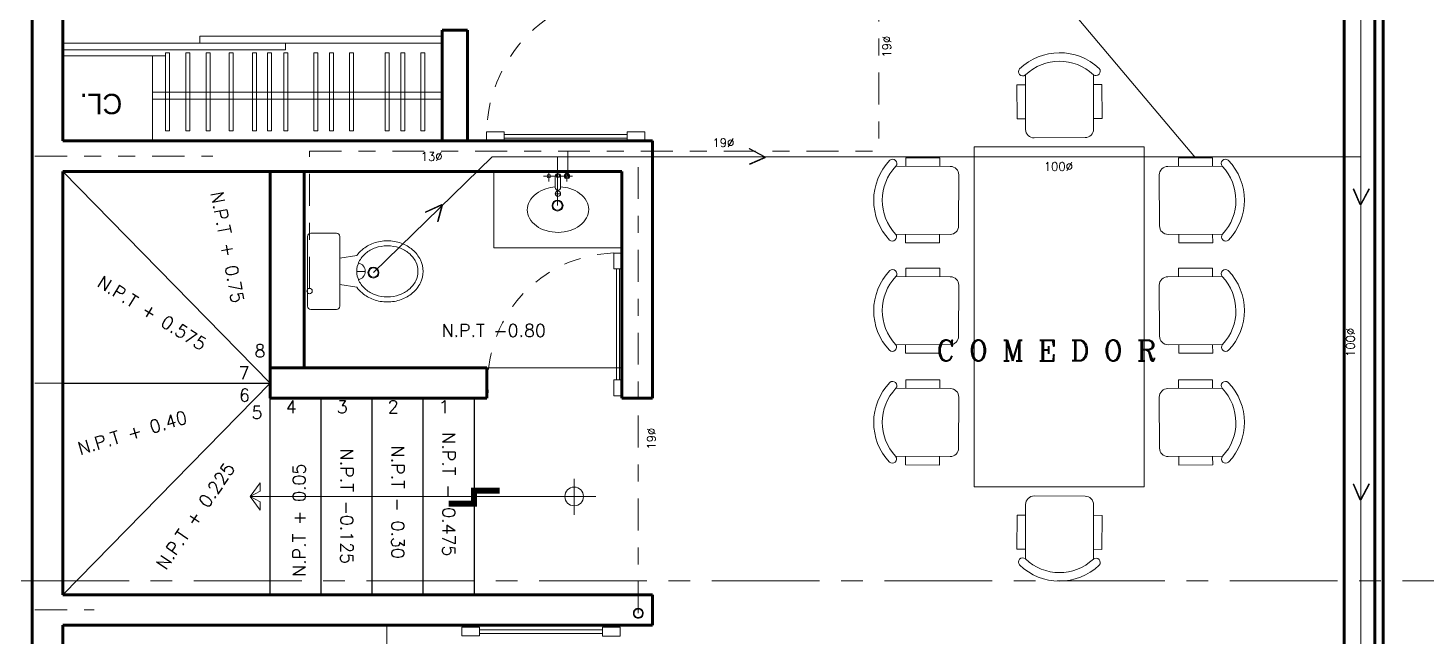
# Model space of a CAD drawing. Extents: x -111 to 1137, y -130 to 54.
# Drawn here: x 550.32 to 558.55, y -25.12 to -21.55 of the extents above; entities that cross this region are included whole.
import ezdxf

# ---------------------------------------------------------------- set-up
doc = ezdxf.new("R2010")
doc.units = 0
for name, pattern in [('CENTER2', [1.125, 0.75, -0.125, 0.125, -0.125]), ('CENTRO', [50.8, 31.75, -6.35, 6.35, -6.35]), ('DASHED', [19.05, 12.7, -6.35]), ('DASHED2', [0.375, 0.25, -0.125]), ('DIVIDE2', [15.875, 6.35, -3.175, 0, -3.175, 0, -3.175])]:
    doc.linetypes.add(name, pattern=pattern)
doc.layers.get('0').update_dxf_attribs({"lineweight": 0})
for name, color, linetype, lineweight in [('EJES', 51, 'DIVIDE2', 0), ('HID', 20, 'Continuous', 0), ('MBA', 130, 'Continuous', 9), ('Mobiliario', 1, 'Continuous', 13), ('MUEBLES', 1, 'Continuous', 9), ('muros', 5, 'Continuous', 60), ('MUROS BAJOS', 42, 'Continuous', 18), ('PUERTAS', 1, 'Continuous', 9), ('SAN', 142, 'Continuous', 0)]:
    doc.layers.add(name, color=color, linetype=linetype, lineweight=lineweight)
for name, color, linetype in [('Escaleras', 17, 'Continuous'), ('In-TextHi', 7, 'Continuous'), ('NV', 230, 'Continuous'), ('TEXTO', 164, 'Continuous')]:
    doc.layers.add(name, color=color, linetype=linetype)
doc.styles.add('80', font='ROMANS.shx', dxfattribs={"height": 0.15})
doc.styles.add('COMPLEX', font='complex.shx', dxfattribs={"height": 0.25})
doc.styles.add('MANOTEX3', font='MANOTEX3.shx')

# ---------------------------------------------------------------- blocks, each defined once
blk = doc.blocks.new('A$C1D5E4422')
at = {"color": 142}
for centre, radius in [((0.0324, 0.0324), 0.0324), ((0.032, 0.0324), 0.0276)]:
    blk.add_circle(centre, radius, dxfattribs=at)
blk = doc.blocks.new('A$C7D8B5F41')
at = {"color": 142, "linetype": 'DASHED'}
for p, q in [((0.0012, 0.0648), (0, 0.0626)), ((0.062, 0.0283), (0, 0.0626)), ((0.0632, 0.0305), (0.0012, 0.0648)), ((0.062, 0.0283), (0, 0.0023)), ((0, 0.0023), (0.001, 0)), ((0.063, 0.026), (0.001, 0)), ((0.0632, 0.0305), (0.063, 0.026))]:
    blk.add_line(p, q, dxfattribs=at)

msp = doc.modelspace()

# ---------------------------------------------------------------- linework, layer by layer
at = {"color": 253}
for p, q in [((553.0215, -23.5445), (553.8165, -23.5445)), ((552.434, -25.9595), (552.434, -25.0595))]:
    msp.add_line(p, q, dxfattribs=at)
at = {"color": 253, "linetype": 'CENTRO', "ltscale": 0.02}
msp.add_line((549.2652, -24.7977), (559.2275, -24.7977), dxfattribs=at)
at = {"color": 142}
for centre, radius in [((553.4377, -22.5906), 0.0324), ((553.4373, -22.5906), 0.0276)]:
    msp.add_circle(centre, radius, dxfattribs=at)
at = {"layer": 'EJES', "color": 253, "ltscale": 0.03}
for p, q in [((547.5997, -22.2995), (551.4088, -22.2995)), ((547.5997, -23.6345), (550.7115, -23.6345)), ((547.5997, -24.9695), (550.7115, -24.9695))]:
    msp.add_line(p, q, dxfattribs=at)
at = {"layer": 'Escaleras', "color": 253}
for p, q in [((550.5265, -22.3895), (551.7465, -23.6345)), ((551.7465, -23.5595), (551.7465, -22.3895)), ((550.5265, -24.8795), (551.7465, -23.6345)), ((550.5265, -23.6346), (551.7439, -23.6354)), ((551.7465, -24.8795), (551.7465, -23.7095)), ((552.0465, -24.8795), (552.0465, -23.7245)), ((552.3465, -24.8795), (552.3465, -23.7245)), ((552.6465, -24.8795), (552.6465, -23.7245)), ((552.9465, -23.7245), (552.9465, -24.8795))]:
    msp.add_line(p, q, dxfattribs=at)
at = {"layer": 'HID', "linetype": 'CENTER2', "ltscale": 0.25}
for p, q in [((555.3284, -20.8339), (555.3284, -22.2708)), ((551.9786, -22.27), (555.3284, -22.27)), ((551.9786, -23.0801), (551.9786, -22.27)), ((553.913, -24.989), (553.913, -22.27))]:
    msp.add_line(p, q, dxfattribs=at)
at = {"layer": 'HID', "ltscale": 0.25}
msp.add_line((553.4978, -22.27), (553.4978, -22.4177), dxfattribs=at)
at = {"layer": 'HID', "color": 130, "ltscale": 0.25}
for centre in [(553.4935, -22.4177), (551.9786, -23.0934)]:
    msp.add_circle(centre, 0.0159, dxfattribs=at)
at = {"layer": 'HID', "linetype": 'CENTER2', "ltscale": 0.25}
for radius in [0.0288, 0.0271, 0.0253]:
    msp.add_circle((553.913, -24.989), radius, dxfattribs=at)
at = {"layer": 'MBA', "color": 253}
for p, q in [((553.0627, -22.8388), (553.0627, -22.3895)), ((553.3556, -22.4177), (553.5249, -22.4177)), ((553.3869, -22.4491), (553.3869, -22.3958)), ((553.4245, -22.4852), (553.4245, -22.4177)), ((553.4559, -22.4852), (553.4559, -22.4177)), ((553.4935, -22.4491), (553.4935, -22.3958)), ((553.4245, -22.5212), (553.4559, -22.5212)), ((551.9663, -22.7727), (551.9663, -23.1827)), ((551.9863, -22.7527), (552.1363, -22.7527)), ((552.1563, -22.7727), (552.1563, -23.1827)), ((553.0638, -22.8388), (553.8165, -22.8388)), ((552.1563, -22.8999), (552.2563, -22.8853)), ((552.2563, -22.9777), (552.3063, -22.9777)), ((552.1563, -23.0555), (552.2563, -23.0701)), ((551.9863, -23.2027), (552.1363, -23.2027))]:
    msp.add_line(p, q, dxfattribs=at)
for centre, radius in [((553.3869, -22.4177, 0), 0.0104), ((553.4402, -22.4177, 0), 0.0104), ((553.4935, -22.4177, 0), 0.0104), ((553.4402, -22.5212, 0), 0.0157)]:
    msp.add_circle(centre, radius, dxfattribs=at)
for centre, radius, start, end in [((553.4402, -22.4177, 0), 0.0157, 0.00094, 179.99906), ((553.3988, -22.6368, 0), 0.1447, 126.89632, 151.16116), ((553.4244, -22.6709, 0), 0.1875, 107.45187, 126.89632), ((553.4414, -22.725, 0), 0.2441, 93.96776, 107.45187), ((553.4402, -22.4852, 0), 0.0157, 180, 360), ((553.4414, -22.725, 0), 0.2441, 73.4139, 86.60553), ((553.4576, -22.6707, 0), 0.1875, 53.96944, 73.4139), ((553.4828, -22.6361, 0), 0.1447, 29.70461, 53.96944), ((553.3597, -22.6152, 0), 0.1001, 151.16116, 180.43288), ((553.3597, -22.6152, 0), 0.1001, 180.43288, 209.70461), ((553.5215, -22.614, 0), 0.1001, 0.43288, 29.70461), ((553.5215, -22.614, 0), 0.1001, 331.16116, 0.43288), ((553.3985, -22.5932, 0), 0.1447, 209.70461, 233.96944), ((553.4824, -22.5925, 0), 0.1447, 306.89632, 331.16116), ((551.9863, -22.7727), 0.02, 90, 180), ((552.1363, -22.7727), 0.02, 0, 90), ((553.4236, -22.5586, 0), 0.1875, 233.96944, 253.4139), ((553.4398, -22.5043, 0), 0.2441, 253.4139, 270.43288), ((553.4398, -22.5043, 0), 0.2441, 270.43288, 287.45187), ((553.4568, -22.5583, 0), 0.1875, 287.45187, 306.89632), ((552.4079, -22.9905), 0.1846, 130.60129, 145.23633), ((552.4251, -23.0106), 0.211, 109.54691, 130.60129), ((552.4253, -23.0111), 0.1816, 109.04355, 129.80557), ((552.4363, -23.0421), 0.2444, 90, 109.54691), ((552.4363, -23.0431), 0.2154, 90, 109.04355), ((552.4363, -23.0421), 0.2444, 70.45309, 90), ((552.4363, -23.0431), 0.2154, 70.95645, 90), ((552.4474, -23.0111), 0.1816, 50.19443, 70.95645), ((552.4475, -23.0106), 0.211, 49.39871, 70.45309), ((552.4647, -22.9905), 0.1846, 25.79212, 49.39871), ((552.3821, -22.9777), 0.1258, 153.57004, 180), ((552.2563, -22.9777), 0.05, 281.46638, 78.53352), ((552.4083, -22.9907), 0.155, 129.80557, 153.57004), ((552.4644, -22.9907), 0.155, 26.42996, 50.19443), ((552.4906, -22.9777), 0.1258, 0, 26.42996), ((552.4913, -22.9777), 0.155, 0, 25.79212), ((552.3821, -22.9777), 0.1258, 180, 206.42996), ((552.4083, -22.9647), 0.155, 206.42996, 230.19443), ((552.4644, -22.9647), 0.155, 309.80557, 333.57004), ((552.4906, -22.9777), 0.1258, 333.57004, 0), ((552.4913, -22.9777), 0.155, 334.20788, 0), ((552.4079, -22.9649), 0.1846, 214.76367, 229.39871), ((552.4251, -22.9448), 0.211, 229.39871, 250.45309), ((552.4253, -22.9443), 0.1816, 230.19443, 250.95645), ((552.4363, -22.9123), 0.2154, 250.95645, 270), ((552.4363, -22.9123), 0.2154, 270, 289.04355), ((552.4474, -22.9443), 0.1816, 289.04355, 309.80557), ((552.4475, -22.9448), 0.211, 289.54691, 310.60129), ((552.4647, -22.9649), 0.1846, 310.60129, 334.20788), ((551.9863, -23.1827), 0.02, 180, 270), ((552.1363, -23.1827), 0.02, 270, 0), ((552.4363, -22.9133), 0.2444, 250.45309, 270), ((552.4363, -22.9133), 0.2444, 270, 289.54691)]:
    msp.add_arc(centre, radius, start, end, dxfattribs=at)
at = {"layer": 'Mobiliario', "color": 253}
for p, q in [((552.7585, -21.6349), (550.5265, -21.6349)), ((552.7585, -21.5949), (551.3335, -21.5949)), ((551.3335, -21.5949), (551.3335, -21.6349)), ((551.8372, -21.6749), (550.5265, -21.6749)), ((551.1317, -21.7092), (550.5265, -21.7092)), ((551.0552, -22.2095), (551.0552, -21.7092)), ((551.8372, -21.6374), (551.8372, -21.6749)), ((556.1912, -21.8803), (556.1412, -21.8805)), ((556.142, -22.0805), (556.1412, -21.8805)), ((556.1922, -22.1428), (556.1909, -21.8227)), ((556.5909, -21.8211), (556.5922, -22.1411)), ((556.5912, -21.8787), (556.6412, -21.8785)), ((556.642, -22.0785), (556.6412, -21.8785)), ((551.0552, -21.9243), (552.7585, -21.9243)), ((551.0552, -21.9643), (552.7585, -21.9643)), ((556.192, -22.0803), (556.142, -22.0805)), ((556.592, -22.0787), (556.642, -22.0785)), ((556.5424, -22.1913), (556.2424, -22.1926)), ((555.7492, -22.3604), (555.4291, -22.3591)), ((555.4867, -22.3593), (555.4869, -22.3093)), ((555.6869, -22.3101), (555.4869, -22.3093)), ((555.6867, -22.3601), (555.6869, -22.3101)), ((557.0288, -22.3604), (557.3489, -22.3591)), ((557.0911, -22.3101), (557.2911, -22.3093)), ((557.0913, -22.3601), (557.0911, -22.3101)), ((557.2913, -22.3593), (557.2911, -22.3093)), ((555.7977, -22.7106), (555.799, -22.4106)), ((556.9802, -22.7106), (556.979, -22.4106)), ((555.4275, -22.7591), (555.7475, -22.7604)), ((555.4851, -22.7593), (555.4849, -22.8093)), ((555.6851, -22.7601), (555.6849, -22.8101)), ((557.3505, -22.7591), (557.0304, -22.7604)), ((557.0929, -22.7601), (557.0931, -22.8101)), ((557.2929, -22.7593), (557.2931, -22.8093)), ((555.6849, -22.8101), (555.4849, -22.8093)), ((557.0931, -22.8101), (557.2931, -22.8093)), ((555.7492, -23.0092), (555.4291, -23.0079)), ((555.4867, -23.0081), (555.4869, -22.9581)), ((555.6869, -22.9589), (555.4869, -22.9581)), ((555.6867, -23.0089), (555.6869, -22.9589)), ((557.0288, -23.0092), (557.3489, -23.0079)), ((557.0911, -22.9589), (557.2911, -22.9581)), ((557.0913, -23.0089), (557.0911, -22.9589)), ((557.2913, -23.0081), (557.2911, -22.9581)), ((555.7977, -23.3594), (555.799, -23.0594)), ((556.9802, -23.3594), (556.979, -23.0594)), ((555.4275, -23.4079), (555.7475, -23.4091)), ((555.4851, -23.4081), (555.4849, -23.4581)), ((555.6851, -23.4089), (555.6849, -23.4589)), ((557.3505, -23.4079), (557.0304, -23.4091)), ((557.0929, -23.4089), (557.0931, -23.4589)), ((557.2929, -23.4081), (557.2931, -23.4581)), ((555.6849, -23.4589), (555.4849, -23.4581)), ((557.0931, -23.4589), (557.2931, -23.4581)), ((555.7492, -23.6671), (555.4291, -23.6658)), ((555.4867, -23.666), (555.4869, -23.616)), ((555.6869, -23.6168), (555.4869, -23.616)), ((555.6867, -23.6668), (555.6869, -23.6168)), ((557.0288, -23.6671), (557.3489, -23.6658)), ((557.0911, -23.6168), (557.2911, -23.616)), ((557.0913, -23.6668), (557.0911, -23.6168)), ((557.2913, -23.666), (557.2911, -23.616)), ((555.7977, -24.0173), (555.799, -23.7173)), ((556.9802, -24.0173), (556.979, -23.7173)), ((555.4275, -24.0658), (555.7475, -24.0671)), ((555.4851, -24.066), (555.4849, -24.116)), ((555.6851, -24.0668), (555.6849, -24.1168)), ((557.3505, -24.0658), (557.0304, -24.0671)), ((557.0929, -24.0668), (557.0931, -24.1168)), ((557.2929, -24.066), (557.2931, -24.116)), ((555.6849, -24.1168), (555.4849, -24.116)), ((557.0931, -24.1168), (557.2931, -24.116)), ((556.1922, -24.3487), (556.1909, -24.6688)), ((556.5424, -24.3002), (556.2424, -24.2989)), ((556.5909, -24.6704), (556.5922, -24.3504)), ((556.142, -24.411), (556.1412, -24.611)), ((556.192, -24.4112), (556.142, -24.411)), ((556.592, -24.4128), (556.642, -24.413)), ((556.642, -24.413), (556.6412, -24.613)), ((556.1912, -24.6112), (556.1412, -24.611)), ((556.5912, -24.6128), (556.6412, -24.613))]:
    msp.add_line(p, q, dxfattribs=at)
for points in [[(551.1317, -22.1517), (551.155, -22.1517), (551.155, -21.6917), (551.1317, -21.6917)], [(551.2498, -22.1517), (551.2731, -22.1517), (551.2731, -21.6917), (551.2498, -21.6917)], [(551.3711, -22.1517), (551.3944, -22.1517), (551.3944, -21.6917), (551.3711, -21.6917)], [(551.5052, -22.1517), (551.5285, -22.1517), (551.5285, -21.6917), (551.5052, -21.6917)], [(551.6425, -22.1517), (551.6657, -22.1517), (551.6657, -21.6917), (551.6425, -21.6917)], [(551.7318, -22.1517), (551.7551, -22.1517), (551.7551, -21.6917), (551.7318, -21.6917)], [(551.8276, -22.1517), (551.8509, -22.1517), (551.8509, -21.6917), (551.8276, -21.6917)], [(552.0032, -22.1517), (552.0264, -22.1517), (552.0264, -21.6917), (552.0032, -21.6917)], [(552.0957, -22.1517), (552.119, -22.1517), (552.119, -21.6917), (552.0957, -21.6917)], [(552.2138, -22.1517), (552.2371, -22.1517), (552.2371, -21.6917), (552.2138, -21.6917)], [(552.4231, -22.1517), (552.4463, -22.1517), (552.4463, -21.6917), (552.4231, -21.6917)], [(552.5156, -22.1517), (552.5389, -22.1517), (552.5389, -21.6917), (552.5156, -21.6917)], [(552.6337, -22.1517), (552.657, -22.1517), (552.657, -21.6917), (552.6337, -21.6917)]]:
    msp.add_lwpolyline(points, close=True, dxfattribs=at)
for centre, radius, start, end in [((556.3918, -22.0322), 0.3402, 46.67044, 133.79169), ((556.1752, -21.8032), 0.0251, 138.5728, 309.01058), ((556.3918, -22.0322), 0.2902, 46.67044, 133.79169), ((556.6066, -21.8014), 0.0251, 231.45155, 41.88933), ((556.2422, -22.1426), 0.05, 180.23106, 270.23106), ((556.5422, -22.1413), 0.05, 270.23106, 0.23106), ((555.6386, -22.5599), 0.3402, 136.20831, 223.32956), ((555.6386, -22.5599), 0.2902, 136.20831, 223.32956), ((555.4096, -22.3433), 0.0251, 320.98942, 131.4272), ((555.749, -22.4104), 0.05, 359.76894, 89.76894), ((557.029, -22.4104), 0.05, 90.23106, 180.23106), ((557.3684, -22.3433), 0.0251, 48.5728, 219.01058), ((557.1394, -22.5599), 0.2902, 316.67044, 43.79169), ((557.1394, -22.5599), 0.3402, 316.67044, 43.79169), ((555.4078, -22.7747), 0.0251, 228.11067, 38.54845), ((555.7477, -22.7104), 0.05, 269.76894, 359.76894), ((557.0302, -22.7104), 0.05, 180.23106, 270.23106), ((557.3701, -22.7747), 0.0251, 141.45155, 311.88933), ((555.6386, -23.2087), 0.3402, 136.20831, 223.32956), ((555.6386, -23.2087), 0.2902, 136.20831, 223.32956), ((555.4096, -22.9921), 0.0251, 320.98942, 131.4272), ((555.749, -23.0592), 0.05, 359.76894, 89.76894), ((557.029, -23.0592), 0.05, 90.23106, 180.23106), ((557.3684, -22.9921), 0.0251, 48.5728, 219.01058), ((557.1394, -23.2087), 0.2902, 316.67044, 43.79169), ((557.1394, -23.2087), 0.3402, 316.67044, 43.79169), ((555.7477, -23.3591), 0.05, 269.76894, 359.76894), ((557.0302, -23.3591), 0.05, 180.23106, 270.23106), ((555.4078, -23.4235), 0.0251, 228.11067, 38.54845), ((557.3701, -23.4235), 0.0251, 141.45155, 311.88933), ((555.6386, -23.8666), 0.3402, 136.20831, 223.32956), ((555.6386, -23.8666), 0.2902, 136.20831, 223.32956), ((555.4096, -23.65), 0.0251, 320.98942, 131.4272), ((555.749, -23.7171), 0.05, 359.76894, 89.76894), ((557.029, -23.7171), 0.05, 90.23106, 180.23106), ((557.3684, -23.65), 0.0251, 48.5728, 219.01058), ((557.1394, -23.8666), 0.2902, 316.67044, 43.79169), ((557.1394, -23.8666), 0.3402, 316.67044, 43.79169), ((555.7477, -24.0171), 0.05, 269.76894, 359.76894), ((557.0302, -24.0171), 0.05, 180.23106, 270.23106), ((555.4078, -24.0814), 0.0251, 228.11067, 38.54845), ((557.3701, -24.0814), 0.0251, 141.45155, 311.88933), ((556.2422, -24.3489), 0.05, 89.76894, 179.76894), ((556.5422, -24.3502), 0.05, 359.76894, 89.76894), ((556.1752, -24.6883), 0.0251, 50.98942, 221.4272), ((556.3918, -24.4593), 0.2902, 226.20831, 313.32956), ((556.6066, -24.6901), 0.0251, 318.11067, 128.54845), ((556.3918, -24.4593), 0.3402, 226.20831, 313.32956)]:
    msp.add_arc(centre, radius, start, end, dxfattribs=at)
at = {"layer": 'MUEBLES', "color": 253}
msp.add_lwpolyline([(555.889, -24.2458), (556.889, -24.2458), (556.889, -22.2458), (555.889, -22.2458)], close=True, dxfattribs=at)
at = {"layer": 'muros', "color": 253}
for p, q in [((550.3465, -15.8477), (550.3465, -30.7977)), ((558.2465, -30.7977), (558.2465, -15.8477)), ((558.2965, -30.7977), (558.2965, -15.7977)), ((558.0665, -28.7177), (558.0665, -17.9589)), ((550.5265, -18.6737), (550.5265, -22.2095)), ((552.7585, -21.5595), (552.7585, -22.2095)), ((552.9085, -21.5595), (552.7585, -21.5595)), ((552.9085, -21.5595), (552.9085, -22.2095)), ((553.9965, -22.2095), (550.5265, -22.2095)), ((553.9965, -22.2095), (553.9965, -23.7245)), ((550.5265, -22.3895), (550.5265, -24.8795)), ((553.8165, -22.3895), (550.5265, -22.3895)), ((551.7465, -23.5445), (551.7465, -22.3895)), ((551.9465, -23.5445), (551.9465, -22.3895)), ((553.8165, -23.7245), (553.8165, -22.3895)), ((553.0215, -23.5445), (551.7465, -23.5445)), ((551.7465, -23.5445), (551.7465, -23.7245)), ((553.0215, -23.5445), (553.0215, -23.7245)), ((553.0215, -23.7245), (551.7465, -23.7245)), ((553.9965, -23.7245), (553.8165, -23.7245)), ((553.9965, -24.8795), (550.5265, -24.8795)), ((553.9965, -24.8795), (553.9965, -25.0595)), ((550.5265, -25.0595), (550.5265, -30.7977)), ((553.9965, -25.0595), (550.5265, -25.0595))]:
    msp.add_line(p, q, dxfattribs=at)
at = {"layer": 'muros', "color": 253, "lineweight": 0}
msp.add_line((558.2965, -15.7977), (558.2965, -30.7977), dxfattribs=at)
at = {"layer": 'MUROS BAJOS', "color": 253}
for p, q in [((551.6299, -24.302), (551.6885, -24.2218)), ((551.6885, -24.2218), (551.6885, -24.2699)), ((553.5357, -24.1982), (553.5357, -24.4092)), ((551.6885, -24.2699), (551.6299, -24.302)), ((553.6631, -24.302), (551.6299, -24.302)), ((551.6299, -24.302), (551.6885, -24.3823)), ((551.6885, -24.3342), (551.6299, -24.302)), ((551.6885, -24.3823), (551.6885, -24.3342))]:
    msp.add_line(p, q, dxfattribs=at)
msp.add_circle((553.5357, -24.302), 0.055, dxfattribs=at)
at = {"layer": 'NV', "color": 253, "const_width": 0.035}
msp.add_lwpolyline([(552.7965, -24.3435), (552.9465, -24.3435), (552.9465, -24.2685), (553.0965, -24.2685)], dxfattribs=at)
at = {"layer": 'PUERTAS', "color": 253, "ltscale": 0.5}
for p, q in [((553.1236, -22.1733), (553.8485, -22.1733)), ((553.8485, -22.194), (553.1236, -22.194)), ((553.7839, -22.9631), (553.7839, -23.6162)), ((553.8025, -23.6162), (553.8025, -22.9631)), ((553.7029, -25.0864), (552.9781, -25.0864)), ((552.9781, -25.1071), (553.7029, -25.1071))]:
    msp.add_line(p, q, dxfattribs=at)
for points in [[(553.0201, -22.2096), (553.0201, -22.1578), (553.1236, -22.1578), (553.1236, -22.2096)], [(553.952, -22.2095), (553.952, -22.1578), (553.8485, -22.1578), (553.8485, -22.2095)], [(553.8165, -22.8698), (553.7699, -22.8698), (553.7699, -22.9631), (553.8165, -22.9631)], [(553.8165, -23.7095), (553.7699, -23.7095), (553.7699, -23.6162), (553.8165, -23.6162)], [(552.8746, -25.0709), (552.8746, -25.1226), (552.9781, -25.1226), (552.9781, -25.0709)], [(553.8065, -25.0709), (553.8065, -25.1227), (553.7029, -25.1227), (553.7029, -25.0709)]]:
    msp.add_lwpolyline(points, close=True, dxfattribs=at)
at = {"layer": 'PUERTAS', "color": 253, "linetype": 'DASHED2', "ltscale": 0.3}
for centre, radius, start, end in [((553.8662, -22.1809, 160.301), 0.8464, 85.54189, 178.42117), ((553.7907, -23.6322, 144.4419), 0.7627, 91.57883, 184.45811)]:
    msp.add_arc(centre, radius, start, end, dxfattribs=at)
at = {"layer": 'SAN', "color": 142, "linetype": 'DASHED'}
for p, q in [((558.1652, -29.107), (558.1652, -16.2393)), ((555.265, -20.0249), (557.1911, -22.3097)), ((552.3543, -22.9848), (553.0539, -22.3033)), ((553.0539, -22.3033), (558.1652, -22.3033)), ((553.4377, -22.5906), (553.4377, -22.3033))]:
    msp.add_line(p, q, dxfattribs=at)

# ---------------------------------------------------------------- block references
at = {"color": 142, "linetype": 'DASHED'}
for p, xscale, yscale, zscale, rotation in [((554.5672, -22.3495), 1.47021777653639, 1.47021777653639, 1.47021777653639, 0.8089697365010703), ((558.1203, -22.493), 1.470217776536405, 1.470217776536405, 1.470217776536405, 270.8089697365033), ((552.735, -22.6865), 1.470217776536398, 1.470217776536398, 1.470217776536398, 53.10071404853706), ((558.1203, -24.2289), 1.470217776536405, 1.470217776536405, 1.470217776536405, 270.8089697365033)]:
    msp.add_blockref('A$C7D8B5F41', p, dxfattribs=dict(at, xscale=xscale, yscale=yscale, zscale=zscale, rotation=rotation))
at = {"color": 142}
msp.add_blockref('A$C1D5E4422', (552.3223, -23.0172), dxfattribs=at)

# ---------------------------------------------------------------- texts
at = {"layer": 'In-TextHi', "color": 7, "style": '80'}
for s, p in [('19%%C', (555.4002, -21.7206)), ('100%%C', (558.1286, -23.4817)), ('19%%C', (554.0152, -24.0262))]:
    msp.add_text(s, height=0.05, rotation=90, dxfattribs=at).set_placement(p)
for s, p in [('19%%C', (554.3494, -22.2461)), ('13%%C', (552.6326, -22.3274)), ('100%%C', (556.2994, -22.3862))]:
    msp.add_text(s, height=0.05, dxfattribs=at).set_placement(p)
at = {"layer": 'TEXTO', "color": 253, "lineweight": 20, "style": 'MANOTEX3'}
msp.add_text('CL.', height=0.12, rotation=180, dxfattribs=at).set_placement((550.8764, -21.9333))
at = {"layer": 'TEXTO', "color": 253, "linetype": 'Continuous', "lineweight": 20, "ltscale": 0.3, "style": 'COMPLEX'}
for s, rotation, p in [('N.P.T + 0.75', 280.86712, (551.3959, -22.5169)), ('N.P.T + 0.575', 328.12116, (550.7219, -23.0625)), ('N.P.T + 0.40', 16.52647, (550.6278, -24.0577)), ('N.P.T - 0.475', 270, (552.7605, -23.9249)), ('N.P.T - 0.30', 270, (552.4605, -24.0034)), ('N.P.T -0.125', 270, (552.1605, -24.0213)), ('N.P.T + 0.225', 55.6883, (551.1328, -24.7386)), ('N.P.T + 0.05', 90.03115, (551.9556, -24.7742))]:
    msp.add_text(s, height=0.074975, rotation=rotation, dxfattribs=at).set_placement(p)
for s, height, p in [('N.P.T -0.80', 0.074975, (552.7555, -23.3631)), ('8', 0.075, (551.6547, -23.4828)), ('C O M E D O R', 0.120181, (555.6673, -23.5031)), ('7', 0.075, (551.5609, -23.6132)), ('6', 0.075, (551.5631, -23.7439)), ('5', 0.075, (551.6372, -23.8453)), ('4', 0.075, (551.8385, -23.8123)), ('3', 0.075, (552.1385, -23.8123)), ('2', 0.075, (552.4385, -23.8123)), ('1', 0.075, (552.7385, -23.8123))]:
    msp.add_text(s, height=height, dxfattribs=at).set_placement(p)

doc.saveas('drawing.dxf')
